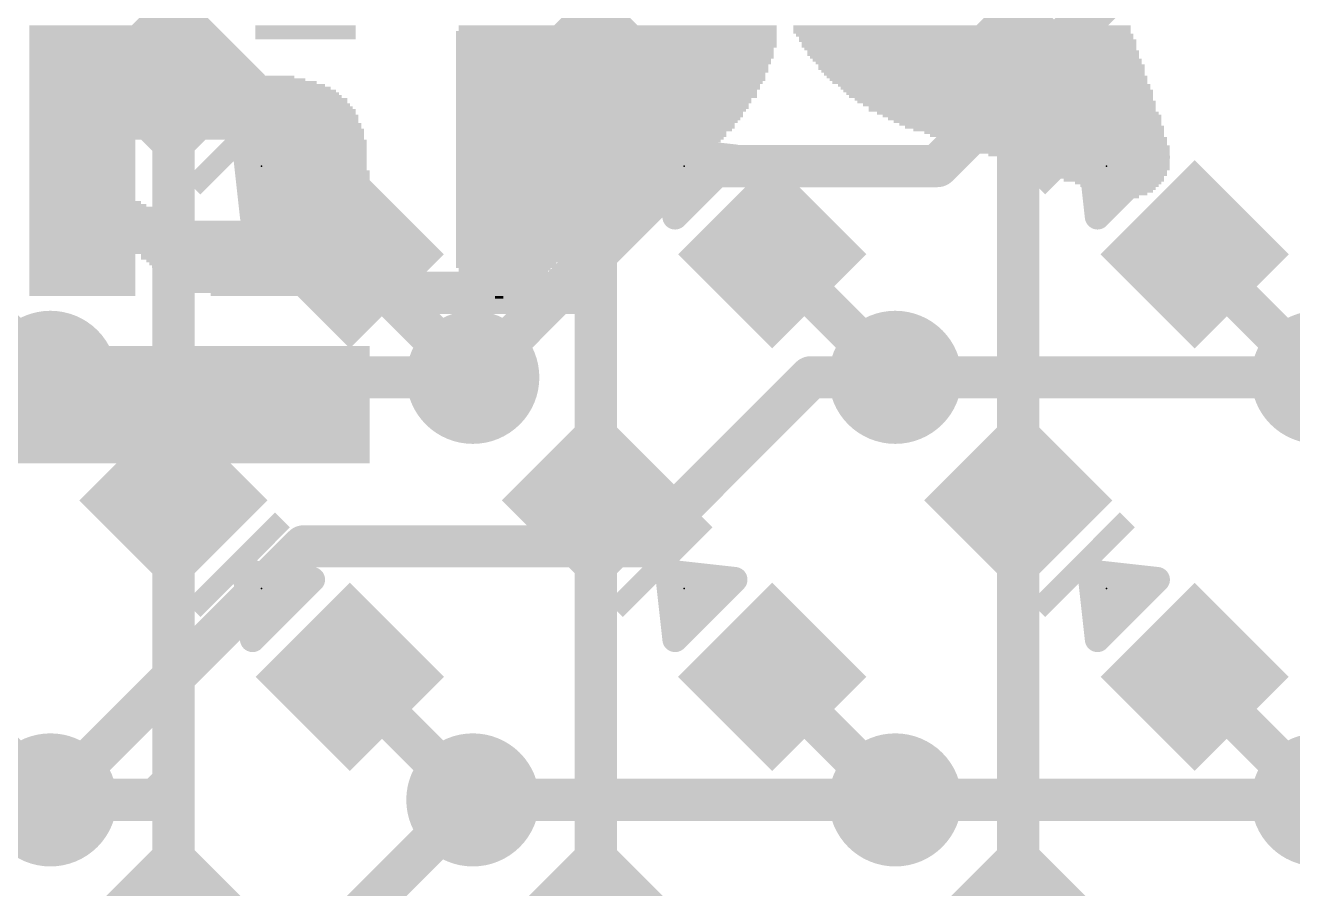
# Model space of a CAD drawing. Extents: x -6.7 to 59.9, y -5.3 to 30.3.
# Drawn here: x 38.97 to 46.59, y 9.88 to 15.07 of the extents above; entities that cross this region are included whole.
import ezdxf

# ---------------------------------------------------------------- set-up
doc = ezdxf.new("R2010")
doc.units = 0
for name, color, linetype in [('1', 12, 'CONTINUOUS'), ('16', 132, 'CONTINUOUS'), ('18', 110, 'CONTINUOUS'), ('21', 40, 'CONTINUOUS'), ('22', 6, 'CONTINUOUS'), ('23', 40, 'CONTINUOUS')]:
    doc.layers.add(name, color=color, linetype=linetype)

# ---------------------------------------------------------------- blocks, each defined once
blk = doc.blocks.new('RECT')
blk.add_solid([(-0.5, -0.5), (0.5, -0.5), (-0.5, 0.5), (0.5, 0.5)])
blk = doc.blocks.new('ROUNDV')
at = {"const_width": 0.5}
blk.add_lwpolyline([(0, -0.25, 1), (0, 0.25, 1), (0, -0.25)], format="xyb", dxfattribs=at)

msp = doc.modelspace()

# ---------------------------------------------------------------- linework, layer by layer
at = {"layer": '1', "const_width": 0.254}
for points in [[(39.8557, 17.2943), (39.8557, 14.7543)], [(42.3957, 17.2943), (42.3957, 14.7543)], [(44.9357, 16.256), (44.9357, 14.7543)], [(39.8557, 14.7543), (39.8557, 12.2143)], [(42.3957, 13.462), (42.3957, 14.7543)], [(44.9357, 14.7543), (44.9357, 12.2143)], [(38.3763, 13.6937), (39.116, 12.954)], [(40.9163, 13.6937), (41.148, 13.462)], [(40.9163, 13.6937), (41.656, 12.954)], [(43.4563, 13.6937), (44.196, 12.954)], [(46.736, 12.954), (45.9963, 13.6937)], [(41.148, 13.462), (42.3957, 13.462)], [(42.3957, 12.2143), (42.3957, 13.462)], [(39.8557, 12.2143), (39.8557, 10.5183)], [(42.3957, 9.6743), (42.3957, 12.2143)], [(44.9357, 9.6743), (44.9357, 12.2143)], [(38.3763, 11.1537), (39.116, 10.414)], [(40.9163, 11.1537), (41.656, 10.414)], [(43.4563, 11.1537), (44.196, 10.414)], [(45.9963, 11.1537), (46.736, 10.414)], [(39.8557, 10.5183), (39.7513, 10.414)], [(39.8557, 10.5183), (39.8557, 9.6743)], [(39.116, 10.414), (39.116, 10.414)], [(39.7513, 10.414), (39.116, 10.414)]]:
    msp.add_lwpolyline(points, dxfattribs=at)
at = {"layer": '1', "const_width": 0.127}
for points in [[(39.9192, 14.7543, 1), (39.7922, 14.7543)], [(42.4592, 14.7543, 1), (42.3322, 14.7543)], [(44.9992, 14.7543, 1), (44.8722, 14.7543)], [(39.7922, 14.7543, 1), (39.9192, 14.7543)], [(42.3322, 14.7543, 1), (42.4592, 14.7543)], [(44.8722, 14.7543, 1), (44.9992, 14.7543)], [(40.9612, 13.7386, 1), (40.8714, 13.6488)], [(40.9612, 13.7386, 1), (40.8714, 13.6488)], [(43.5012, 13.7386, 1), (43.4114, 13.6488)], [(46.0412, 13.7386, 1), (45.9514, 13.6488)], [(41.148, 13.5255, 1), (41.148, 13.3985)], [(41.1031, 13.4171, 1), (41.1929, 13.5069)], [(42.4592, 13.462, 1), (42.3322, 13.462)], [(42.3957, 13.3985, 1), (42.3957, 13.5255)], [(42.3322, 13.462, 1), (42.4592, 13.462)], [(39.0711, 12.9091, 1), (39.1609, 12.9989)], [(41.6111, 12.9091, 1), (41.7009, 12.9989)], [(44.1511, 12.9091, 1), (44.2409, 12.9989)], [(39.9192, 12.2143, 1), (39.7922, 12.2143)], [(39.7922, 12.2143, 1), (39.9192, 12.2143)], [(42.4592, 12.2143, 1), (42.3322, 12.2143)], [(42.3322, 12.2143, 1), (42.4592, 12.2143)], [(44.9992, 12.2143, 1), (44.8722, 12.2143)], [(44.8722, 12.2143, 1), (44.9992, 12.2143)], [(40.9612, 11.1986, 1), (40.8714, 11.1088)], [(43.5012, 11.1986, 1), (43.4114, 11.1088)], [(46.0412, 11.1986, 1), (45.9514, 11.1088)], [(39.9192, 10.5183, 1), (39.7922, 10.5183)], [(39.9006, 10.4734, 1), (39.8108, 10.5632)], [(39.116, 10.4775, 1), (39.116, 10.3505)], [(39.116, 10.4775, 1), (39.116, 10.3505)], [(39.0711, 10.3691, 1), (39.1609, 10.4589)], [(39.116, 10.3505, 1), (39.116, 10.4775)], [(39.7064, 10.4589, 1), (39.7962, 10.3691)], [(39.7513, 10.3505, 1), (39.7513, 10.4775)], [(39.7922, 10.5183, 1), (39.9192, 10.5183)], [(41.6111, 10.3691, 1), (41.7009, 10.4589)], [(44.1511, 10.3691, 1), (44.2409, 10.4589)]]:
    msp.add_lwpolyline(points, format="xyb", dxfattribs=at)
at = {"layer": '16', "const_width": 0.254}
for points in [[(45.72, 15.494), (44.45, 14.224)], [(42.926, 14.224), (41.656, 12.954)], [(44.45, 14.224), (42.926, 14.224)], [(39.116, 12.954), (36.576, 12.954)], [(41.656, 12.954), (39.116, 12.954)], [(43.688, 12.954), (42.672, 11.938)], [(44.196, 12.954), (43.688, 12.954)], [(44.196, 12.954), (46.736, 12.954)], [(40.64, 11.938), (39.116, 10.414)], [(42.672, 11.938), (40.64, 11.938)], [(39.116, 10.414), (36.576, 10.414)], [(40.64, 9.398), (41.656, 10.414)], [(41.656, 10.414), (44.196, 10.414)], [(44.196, 10.414), (46.736, 10.414)]]:
    msp.add_lwpolyline(points, dxfattribs=at)
at = {"layer": '16', "const_width": 0.127}
for points in [[(42.926, 14.2875, 1), (42.926, 14.1605)], [(42.9709, 14.1791, 1), (42.8811, 14.2689)], [(44.4051, 14.2689, 1), (44.4949, 14.1791)], [(44.45, 14.1605, 1), (44.45, 14.2875)], [(39.116, 13.0175, 1), (39.116, 12.8905)], [(39.116, 12.8905, 1), (39.116, 13.0175)], [(41.6111, 12.9989, 1), (41.7009, 12.9091)], [(41.656, 12.8905, 1), (41.656, 13.0175)], [(43.688, 13.0175, 1), (43.688, 12.8905)], [(43.7329, 12.9091, 1), (43.6431, 12.9989)], [(44.196, 13.0175, 1), (44.196, 12.8905)], [(44.196, 12.8905, 1), (44.196, 13.0175)], [(40.64, 12.0015, 1), (40.64, 11.8745)], [(40.6849, 11.8931, 1), (40.5951, 11.9829)], [(42.6271, 11.9829, 1), (42.7169, 11.8931)], [(42.672, 11.8745, 1), (42.672, 12.0015)], [(39.0711, 10.4589, 1), (39.1609, 10.3691)], [(39.116, 10.3505, 1), (39.116, 10.4775)], [(41.656, 10.4775, 1), (41.656, 10.3505)], [(41.7009, 10.3691, 1), (41.6111, 10.4589)], [(44.196, 10.4775, 1), (44.196, 10.3505)], [(44.196, 10.3505, 1), (44.196, 10.4775)]]:
    msp.add_lwpolyline(points, format="xyb", dxfattribs=at)
at = {"layer": '21', "const_width": 0.1524}
for points in [[(40.2872, 14.3228), (40.3321, 13.9187)], [(40.6913, 14.2779), (40.2872, 14.3228)], [(40.3321, 13.9187), (40.6913, 14.2779)], [(42.8272, 14.3228), (42.8721, 13.9187)], [(43.2313, 14.2779), (42.8272, 14.3228)], [(42.8721, 13.9187), (43.2313, 14.2779)], [(45.3672, 14.3228), (45.4121, 13.9187)], [(45.7713, 14.2779), (45.3672, 14.3228)], [(45.4121, 13.9187), (45.7713, 14.2779)], [(40.3038, 14.1732), (40.5866, 14.1732)], [(42.8438, 14.1732), (43.1266, 14.1732)], [(45.3838, 14.1732), (45.6666, 14.1732)], [(40.3208, 14.0208), (40.4342, 14.0208)], [(42.8608, 14.0208), (42.9742, 14.0208)], [(45.4008, 14.0208), (45.5142, 14.0208)], [(40.2872, 11.7828), (40.3321, 11.3787)], [(40.6913, 11.7379), (40.2872, 11.7828)], [(40.3321, 11.3787), (40.6913, 11.7379)], [(42.8272, 11.7828), (42.8721, 11.3787)], [(43.2313, 11.7379), (42.8272, 11.7828)], [(42.8721, 11.3787), (43.2313, 11.7379)], [(45.3672, 11.7828), (45.4121, 11.3787)], [(45.7713, 11.7379), (45.3672, 11.7828)], [(45.4121, 11.3787), (45.7713, 11.7379)], [(40.2925, 11.7348), (40.6882, 11.7348)], [(42.8325, 11.7348), (43.2282, 11.7348)], [(45.3725, 11.7348), (45.7682, 11.7348)], [(40.3095, 11.5824), (40.5358, 11.5824)], [(42.8495, 11.5824), (43.0758, 11.5824)], [(45.3895, 11.5824), (45.6158, 11.5824)], [(40.3264, 11.43), (40.3834, 11.43)], [(42.8664, 11.43), (42.9234, 11.43)], [(45.4064, 11.43), (45.4634, 11.43)]]:
    msp.add_lwpolyline(points, dxfattribs=at)
at = {"layer": '21', "const_width": 0.0762}
for points in [[(40.3251, 14.327, 1), (40.2493, 14.3186)], [(40.2914, 14.3606, 1), (40.283, 14.2849)], [(40.7183, 14.2509, 1), (40.6644, 14.3048)], [(40.6871, 14.24, 1), (40.6955, 14.3157)], [(42.8651, 14.327, 1), (42.7893, 14.3186)], [(42.8314, 14.3606, 1), (42.823, 14.2849)], [(43.2583, 14.2509, 1), (43.2044, 14.3048)], [(43.2271, 14.24, 1), (43.2355, 14.3157)], [(45.4051, 14.327, 1), (45.3293, 14.3186)], [(45.3714, 14.3606, 1), (45.363, 14.2849)], [(45.7983, 14.2509, 1), (45.7444, 14.3048)], [(45.7671, 14.24, 1), (45.7755, 14.3157)], [(40.3038, 14.2113, 1), (40.3038, 14.1351)], [(40.5866, 14.1351, 1), (40.5866, 14.2113)], [(42.8438, 14.2113, 1), (42.8438, 14.1351)], [(43.1266, 14.1351, 1), (43.1266, 14.2113)], [(45.3838, 14.2113, 1), (45.3838, 14.1351)], [(45.6666, 14.1351, 1), (45.6666, 14.2113)], [(40.3208, 14.0589, 1), (40.3208, 13.9827)], [(40.4342, 13.9827, 1), (40.4342, 14.0589)], [(42.8608, 14.0589, 1), (42.8608, 13.9827)], [(42.9742, 13.9827, 1), (42.9742, 14.0589)], [(45.4008, 14.0589, 1), (45.4008, 13.9827)], [(45.5142, 13.9827, 1), (45.5142, 14.0589)], [(40.3052, 13.9456, 1), (40.3591, 13.8917)], [(40.2942, 13.9145, 1), (40.37, 13.9229)], [(42.8452, 13.9456, 1), (42.8991, 13.8917)], [(42.8342, 13.9145, 1), (42.91, 13.9229)], [(45.3852, 13.9456, 1), (45.4391, 13.8917)], [(45.3742, 13.9145, 1), (45.45, 13.9229)], [(40.3251, 11.787, 1), (40.2493, 11.7786)], [(40.2914, 11.8206, 1), (40.283, 11.7449)], [(40.7183, 11.7109, 1), (40.6644, 11.7648)], [(40.6871, 11.7, 1), (40.6955, 11.7757)], [(42.8651, 11.787, 1), (42.7893, 11.7786)], [(42.8314, 11.8206, 1), (42.823, 11.7449)], [(43.2583, 11.7109, 1), (43.2044, 11.7648)], [(43.2271, 11.7, 1), (43.2355, 11.7757)], [(45.4051, 11.787, 1), (45.3293, 11.7786)], [(45.3714, 11.8206, 1), (45.363, 11.7449)], [(45.7983, 11.7109, 1), (45.7444, 11.7648)], [(45.7671, 11.7, 1), (45.7755, 11.7757)], [(40.2925, 11.7729, 1), (40.2925, 11.6967)], [(40.6882, 11.6967, 1), (40.6882, 11.7729)], [(42.8325, 11.7729, 1), (42.8325, 11.6967)], [(43.2282, 11.6967, 1), (43.2282, 11.7729)], [(45.3725, 11.7729, 1), (45.3725, 11.6967)], [(45.7682, 11.6967, 1), (45.7682, 11.7729)], [(40.3095, 11.6205, 1), (40.3095, 11.5443)], [(40.5358, 11.5443, 1), (40.5358, 11.6205)], [(42.8495, 11.6205, 1), (42.8495, 11.5443)], [(43.0758, 11.5443, 1), (43.0758, 11.6205)], [(45.3895, 11.6205, 1), (45.3895, 11.5443)], [(45.6158, 11.5443, 1), (45.6158, 11.6205)], [(40.3264, 11.4681, 1), (40.3264, 11.3919)], [(40.3052, 11.4056, 1), (40.3591, 11.3517)], [(40.3834, 11.3919, 1), (40.3834, 11.4681)], [(42.8664, 11.4681, 1), (42.8664, 11.3919)], [(42.8452, 11.4056, 1), (42.8991, 11.3517)], [(42.9234, 11.3919, 1), (42.9234, 11.4681)], [(45.4064, 11.4681, 1), (45.4064, 11.3919)], [(45.3852, 11.4056, 1), (45.4391, 11.3517)], [(45.4634, 11.3919, 1), (45.4634, 11.4681)], [(40.2942, 11.3745, 1), (40.37, 11.3829)], [(42.8342, 11.3745, 1), (42.91, 11.3829)], [(45.3742, 11.3745, 1), (45.45, 11.3829)]]:
    msp.add_lwpolyline(points, format="xyb", dxfattribs=at)
at = {"layer": '23'}
for p in [(40.386, 14.224), (42.926, 14.224), (45.466, 14.224), (40.386, 11.684), (42.926, 11.684), (45.466, 11.684)]:
    msp.add_point(p, dxfattribs=at)

# ---------------------------------------------------------------- block references
at = {"layer": '1', "xscale": 0.8, "yscale": 0.8, "rotation": 45}
for p in [(39.8557, 14.7543), (42.3957, 14.7543), (44.9357, 14.7543), (40.9163, 13.6937), (43.4563, 13.6937), (45.9963, 13.6937), (39.8557, 12.2143), (42.3957, 12.2143), (44.9357, 12.2143), (40.9163, 11.1537), (43.4563, 11.1537), (45.9963, 11.1537), (39.8557, 9.6743), (42.3957, 9.6743), (44.9357, 9.6743)]:
    msp.add_blockref('RECT', p, dxfattribs=at)
at = {"layer": '18', "xscale": 0.8001, "yscale": 0.8001}
for p in [(39.116, 12.954), (39.116, 12.954), (41.656, 12.954), (41.656, 12.954), (44.196, 12.954), (44.196, 12.954), (46.736, 12.954), (46.736, 12.954), (39.116, 10.414), (39.116, 10.414), (41.656, 10.414), (41.656, 10.414), (44.196, 10.414), (44.196, 10.414), (46.736, 10.414), (46.736, 10.414)]:
    msp.add_blockref('ROUNDV', p, dxfattribs=at)
at = {"layer": '21', "xscale": 0.762, "yscale": 0.127, "rotation": 45}
for p in [(40.2423, 14.3677), (42.7823, 14.3677), (45.3223, 14.3677), (40.2423, 11.8277), (42.7823, 11.8277), (45.3223, 11.8277)]:
    msp.add_blockref('RECT', p, dxfattribs=at)
at = {"layer": '22', "rotation": 180}
for p, xscale, yscale in [((39.3083, 15.0612), 0.637, 0.0168), ((39.3083, 15.0444), 0.637, 0.0168), ((39.3083, 15.0277), 0.637, 0.0167), ((39.3083, 15.0109), 0.637, 0.0168), ((40.6494, 15.0612), 0.6035, 0.0168), ((40.6494, 15.0444), 0.6035, 0.0168), ((40.6494, 15.0277), 0.6035, 0.0167), ((40.6494, 15.0109), 0.6035, 0.0168), ((42.5186, 15.0277), 1.9278, 0.0167), ((42.5186, 15.0109), 1.9278, 0.0168), ((42.5269, 15.0612), 1.9111, 0.0168), ((42.5269, 15.0444), 1.9111, 0.0168), ((44.5973, 15.0612), 2.0284, 0.0168), ((44.5973, 15.0444), 2.0284, 0.0168), ((44.5973, 15.0277), 2.0284, 0.0167), ((44.6141, 15.0109), 2.0284, 0.0168), ((39.3083, 14.9941), 0.637, 0.0168), ((39.3083, 14.9774), 0.637, 0.0167), ((39.3083, 14.9606), 0.637, 0.0168), ((39.3083, 14.9439), 0.637, 0.0167), ((39.3083, 14.9271), 0.637, 0.0168), ((40.6494, 14.9941), 0.6035, 0.0168), ((42.5186, 14.9941), 1.9278, 0.0168), ((42.5186, 14.9774), 1.9278, 0.0167), ((42.5186, 14.9606), 1.9278, 0.0168), ((42.5186, 14.9439), 1.9278, 0.0167), ((42.5102, 14.9271), 1.911, 0.0168), ((44.6225, 14.9941), 2.0117, 0.0168), ((44.6309, 14.9774), 2.0285, 0.0167), ((44.6393, 14.9606), 2.0117, 0.0168), ((44.6393, 14.9439), 2.0117, 0.0167), ((44.6476, 14.9271), 1.9949, 0.0168), ((39.3083, 14.9103), 0.637, 0.0168), ((39.3083, 14.8936), 0.637, 0.0167), ((39.3083, 14.8768), 0.637, 0.0168), ((39.3083, 14.86), 0.637, 0.0168), ((42.5102, 14.9103), 1.911, 0.0168), ((42.5102, 14.8936), 1.911, 0.0167), ((42.5102, 14.8768), 1.911, 0.0168), ((42.5019, 14.86), 1.8943, 0.0168), ((44.6643, 14.9103), 1.9949, 0.0168), ((44.6643, 14.8936), 1.9949, 0.0167), ((44.6728, 14.8768), 1.9781, 0.0168), ((44.6895, 14.86), 1.9782, 0.0168), ((39.3083, 14.8433), 0.637, 0.0167), ((39.3083, 14.8265), 0.637, 0.0168), ((39.3083, 14.8097), 0.637, 0.0168), ((39.3083, 14.793), 0.637, 0.0167), ((39.3083, 14.7762), 0.637, 0.0168), ((42.5019, 14.8433), 1.8943, 0.0167), ((42.4935, 14.8265), 1.8775, 0.0168), ((42.4935, 14.8097), 1.8775, 0.0168), ((42.4935, 14.793), 1.8775, 0.0167), ((42.4851, 14.7762), 1.8608, 0.0168), ((44.6979, 14.8433), 1.9614, 0.0167), ((44.7147, 14.8265), 1.9614, 0.0168), ((44.7147, 14.8097), 1.9614, 0.0168), ((44.7231, 14.793), 1.9447, 0.0167), ((44.7315, 14.7762), 1.9279, 0.0168), ((39.3083, 14.7595), 0.637, 0.0167), ((39.3083, 14.7427), 0.637, 0.0168), ((39.3083, 14.7259), 0.637, 0.0168), ((39.8783, 14.7092), 1.7769, 0.0167), ((40.2136, 14.7259), 1.0059, 0.0168), ((40.2471, 14.7427), 0.8047, 0.0168), ((40.2554, 14.7595), 0.6538, 0.0167), ((42.4851, 14.7595), 1.8608, 0.0167), ((42.4851, 14.7427), 1.8608, 0.0168), ((42.4767, 14.7259), 1.844, 0.0168), ((42.4683, 14.7092), 1.8272, 0.0167), ((44.7482, 14.7595), 1.9278, 0.0167), ((44.7566, 14.7427), 1.9111, 0.0168), ((44.7649, 14.7259), 1.8943, 0.0168), ((44.7901, 14.7092), 1.8776, 0.0167), ((39.8951, 14.6924), 1.8105, 0.0168), ((39.9118, 14.6756), 1.844, 0.0168), ((39.9202, 14.6589), 1.8608, 0.0167), ((39.9454, 14.6253), 1.9111, 0.0168), ((39.9286, 14.6421), 1.8775, 0.0168), ((42.4599, 14.6756), 1.8105, 0.0168), ((42.4599, 14.6589), 1.8105, 0.0167), ((42.4599, 14.6421), 1.8105, 0.0168), ((42.4683, 14.6924), 1.8272, 0.0168), ((42.4432, 14.6253), 1.7769, 0.0168), ((44.7985, 14.6924), 1.8608, 0.0168), ((44.8152, 14.6756), 1.8609, 0.0168), ((44.8237, 14.6589), 1.8441, 0.0167), ((44.8321, 14.6421), 1.8273, 0.0168), ((44.8488, 14.6253), 1.7938, 0.0168), ((39.9454, 14.6086), 1.9111, 0.0167), ((39.9537, 14.5918), 1.9278, 0.0168), ((39.9621, 14.575), 1.9446, 0.0168), ((39.9704, 14.5583), 1.9613, 0.0167), ((42.4432, 14.6086), 1.7769, 0.0167), ((42.4348, 14.5918), 1.7602, 0.0168), ((42.4348, 14.575), 1.7602, 0.0168), ((42.4264, 14.5583), 1.7434, 0.0167), ((44.8655, 14.6086), 1.7937, 0.0167), ((44.8823, 14.5918), 1.7602, 0.0168), ((44.8991, 14.575), 1.7267, 0.0168), ((44.8991, 14.5583), 1.7267, 0.0167), ((39.9704, 14.5415), 1.9613, 0.0168), ((39.9873, 14.4745), 1.9949, 0.0167), ((39.9789, 14.5248), 1.9781, 0.0167), ((39.9789, 14.508), 1.9781, 0.0168), ((39.9789, 14.4912), 1.9781, 0.0168), ((42.4096, 14.508), 1.7099, 0.0168), ((42.418, 14.5415), 1.7266, 0.0168), ((42.418, 14.5248), 1.7266, 0.0167), ((42.4013, 14.4912), 1.6931, 0.0168), ((42.3929, 14.4745), 1.6764, 0.0167), ((44.9326, 14.5415), 1.6932, 0.0168), ((44.9577, 14.5248), 1.6764, 0.0167), ((44.9745, 14.508), 1.6428, 0.0168), ((44.9913, 14.4912), 1.6093, 0.0168), ((45.008, 14.4745), 1.5758, 0.0167), ((39.9873, 14.4577), 1.9949, 0.0168), ((39.9956, 14.4409), 2.0116, 0.0168), ((39.9956, 14.4242), 2.0116, 0.0167), ((39.9956, 14.4074), 2.0116, 0.0168), ((42.3929, 14.4577), 1.6764, 0.0168), ((42.3845, 14.4409), 1.6596, 0.0168), ((42.3678, 14.4242), 1.6261, 0.0167), ((42.3678, 14.4074), 1.6261, 0.0168), ((45.0332, 14.4577), 1.559, 0.0168), ((45.0583, 14.4409), 1.5088, 0.0168), ((45.0919, 14.4242), 1.4417, 0.0167), ((45.1086, 14.4074), 1.4082, 0.0168), ((39.9956, 14.3906), 2.0116, 0.0168), ((39.3083, 14.3739), 0.637, 0.0167), ((39.3083, 14.3571), 0.637, 0.0168), ((39.3083, 14.3404), 0.637, 0.0167), ((39.3083, 14.3236), 0.637, 0.0168), ((40.6494, 14.3739), 0.7376, 0.0167), ((40.6662, 14.3571), 0.7041, 0.0168), ((40.6913, 14.3404), 0.6538, 0.0167), ((40.6997, 14.3236), 0.637, 0.0168), ((42.3593, 14.3906), 1.6093, 0.0168), ((42.351, 14.3739), 1.5925, 0.0167), ((42.3426, 14.3571), 1.5758, 0.0168), ((42.3342, 14.3404), 1.559, 0.0167), ((42.3175, 14.3236), 1.5255, 0.0168), ((45.1422, 14.3906), 1.3747, 0.0168), ((45.1757, 14.3739), 1.3076, 0.0167), ((45.1925, 14.3571), 1.2741, 0.0168), ((45.226, 14.3404), 1.2405, 0.0167), ((45.2595, 14.3236), 1.1734, 0.0168), ((39.3083, 14.3068), 0.637, 0.0168), ((39.3083, 14.2901), 0.637, 0.0167), ((39.3083, 14.2733), 0.637, 0.0168), ((39.3083, 14.2565), 0.637, 0.0168), ((40.7081, 14.3068), 0.6203, 0.0168), ((40.7081, 14.2901), 0.6203, 0.0167), ((40.7165, 14.2733), 0.6035, 0.0168), ((40.7165, 14.2565), 0.6035, 0.0168), ((42.3007, 14.2901), 1.4919, 0.0167), ((42.2923, 14.2733), 1.4752, 0.0168), ((42.2923, 14.2565), 1.4752, 0.0168), ((42.3175, 14.3068), 1.5255, 0.0168), ((45.2763, 14.3068), 1.1399, 0.0168), ((45.3014, 14.2901), 1.0896, 0.0167), ((45.3349, 14.2733), 1.0226, 0.0168), ((45.3517, 14.2565), 0.989, 0.0168), ((39.3083, 14.2398), 0.637, 0.0167), ((39.3083, 14.223), 0.637, 0.0168), ((39.3083, 14.2062), 0.637, 0.0168), ((39.3083, 14.1895), 0.637, 0.0167), ((39.3083, 14.1727), 0.637, 0.0168), ((40.7249, 14.1895), 0.6203, 0.0167), ((40.7249, 14.1727), 0.6203, 0.0168), ((40.7165, 14.2398), 0.6035, 0.0167), ((40.7165, 14.223), 0.6035, 0.0168), ((40.7165, 14.2062), 0.6035, 0.0168), ((42.2756, 14.2398), 1.4417, 0.0167), ((42.2504, 14.2062), 1.3914, 0.0168), ((42.242, 14.1895), 1.3746, 0.0167), ((42.2253, 14.1727), 1.3411, 0.0168), ((42.2672, 14.223), 1.4249, 0.0168), ((45.3769, 14.2398), 0.9387, 0.0167), ((45.4104, 14.223), 0.8717, 0.0168), ((45.4271, 14.2062), 0.8382, 0.0168), ((45.4439, 14.1895), 0.7712, 0.0167), ((45.4775, 14.1727), 0.7041, 0.0168), ((39.3083, 14.1559), 0.637, 0.0168), ((39.3083, 14.1392), 0.637, 0.0167), ((39.3083, 14.1224), 0.637, 0.0168), ((39.3083, 14.1057), 0.637, 0.0167), ((39.3083, 14.0889), 0.637, 0.0168), ((40.7249, 14.1559), 0.6203, 0.0168), ((40.7249, 14.1392), 0.6203, 0.0167), ((40.7249, 14.1224), 0.6203, 0.0168), ((40.7249, 14.1057), 0.6203, 0.0167), ((40.7249, 14.0889), 0.6203, 0.0168), ((42.2084, 14.1392), 1.3075, 0.0167), ((42.1917, 14.1224), 1.274, 0.0168), ((42.1917, 14.1057), 1.274, 0.0167), ((42.175, 14.0889), 1.2405, 0.0168), ((42.2169, 14.1559), 1.3243, 0.0168), ((45.4858, 14.1559), 0.6538, 0.0168), ((45.511, 14.1392), 0.6035, 0.0167), ((45.5361, 14.1224), 0.5196, 0.0168), ((45.5445, 14.1057), 0.4694, 0.0167), ((45.5696, 14.0889), 0.3856, 0.0168), ((39.3083, 14.0721), 0.637, 0.0168), ((39.3083, 14.0554), 0.637, 0.0167), ((39.3083, 14.0386), 0.637, 0.0168), ((39.3083, 14.0218), 0.637, 0.0168), ((40.7249, 14.0721), 0.6203, 0.0168), ((40.7249, 14.0554), 0.6203, 0.0167), ((40.7249, 14.0386), 0.6203, 0.0168), ((40.7249, 14.0218), 0.6203, 0.0168), ((42.1582, 14.0721), 1.207, 0.0168), ((42.1498, 14.0554), 1.1902, 0.0167), ((42.1414, 14.0386), 1.1734, 0.0168), ((42.1247, 14.0218), 1.1399, 0.0168), ((45.5948, 14.0721), 0.3018, 0.0168), ((45.5864, 14.0554), 0.2514, 0.0167), ((45.6031, 14.0386), 0.1173, 0.0168), ((39.3251, 14.0051), 0.6705, 0.0167), ((39.3418, 13.9883), 0.704, 0.0168), ((39.367, 13.9715), 0.7543, 0.0168), ((39.3754, 13.9548), 0.7711, 0.0167), ((39.4005, 13.938), 0.8214, 0.0168), ((40.7081, 13.938), 0.6538, 0.0168), ((40.7165, 13.9715), 0.6371, 0.0168), ((40.7165, 13.9548), 0.6371, 0.0167), ((40.7249, 14.0051), 0.6203, 0.0167), ((40.7249, 13.9883), 0.6203, 0.0168), ((42.0995, 13.9883), 1.0896, 0.0168), ((42.0911, 13.9715), 1.0728, 0.0168), ((42.0828, 13.9548), 1.0561, 0.0167), ((42.066, 13.938), 1.0226, 0.0168), ((42.1163, 14.0051), 1.1231, 0.0167), ((39.434, 13.9213), 0.8885, 0.0167), ((39.4676, 13.9045), 0.9555, 0.0168), ((40.004, 13.8877), 2.0284, 0.0168), ((40.004, 13.871), 2.0284, 0.0167), ((40.6662, 13.9045), 0.7041, 0.0168), ((40.6829, 13.9213), 0.6706, 0.0167), ((42.0576, 13.9213), 1.0058, 0.0167), ((42.0492, 13.9045), 0.989, 0.0168), ((42.0325, 13.8877), 0.9555, 0.0168), ((42.0241, 13.871), 0.9387, 0.0167), ((40.004, 13.8542), 2.0284, 0.0168), ((40.004, 13.8374), 2.0284, 0.0168), ((40.004, 13.8207), 2.0284, 0.0167), ((40.004, 13.8039), 2.0284, 0.0168), ((40.004, 13.7871), 2.0284, 0.0168), ((41.9905, 13.8207), 0.8717, 0.0167), ((42.0157, 13.8542), 0.922, 0.0168), ((41.9989, 13.8374), 0.8884, 0.0168), ((41.9822, 13.8039), 0.8549, 0.0168), ((41.9654, 13.7871), 0.8214, 0.0168), ((39.9956, 13.7704), 2.0116, 0.0167), ((39.9956, 13.7536), 2.0116, 0.0168), ((39.9956, 13.7368), 2.0116, 0.0168), ((39.9956, 13.7201), 2.0116, 0.0167), ((41.9319, 13.7368), 0.7543, 0.0168), ((41.9235, 13.7201), 0.7376, 0.0167), ((41.9487, 13.7704), 0.7879, 0.0167), ((41.9487, 13.7536), 0.7879, 0.0168), ((39.9956, 13.7033), 2.0116, 0.0168), ((39.3083, 13.6866), 0.637, 0.0167), ((39.3083, 13.6698), 0.637, 0.0168), ((39.3083, 13.653), 0.637, 0.0168), ((39.3083, 13.6363), 0.637, 0.0167), ((40.3225, 13.6866), 1.3244, 0.0167), ((40.3141, 13.6698), 1.3076, 0.0168), ((40.3309, 13.653), 1.2741, 0.0168), ((40.3309, 13.6363), 1.2405, 0.0167), ((41.8899, 13.6698), 0.6705, 0.0168), ((41.9151, 13.7033), 0.7208, 0.0168), ((41.8732, 13.653), 0.637, 0.0168), ((41.8565, 13.6363), 0.6035, 0.0167), ((41.8984, 13.6866), 0.6873, 0.0167), ((39.3083, 13.6195), 0.637, 0.0168), ((39.3083, 13.6027), 0.637, 0.0168), ((39.3083, 13.586), 0.637, 0.0167), ((39.3083, 13.5692), 0.637, 0.0168), ((40.3392, 13.6195), 1.2237, 0.0168), ((40.356, 13.6027), 1.1902, 0.0168), ((40.3477, 13.586), 1.1399, 0.0167), ((40.356, 13.5692), 1.1232, 0.0168), ((41.8565, 13.6195), 0.6035, 0.0168), ((41.8396, 13.586), 0.5365, 0.0167), ((41.848, 13.6027), 0.5532, 0.0168), ((41.8396, 13.5692), 0.5029, 0.0168), ((39.3083, 13.5524), 0.637, 0.0168), ((39.3083, 13.5357), 0.637, 0.0167), ((39.3083, 13.5189), 0.637, 0.0168), ((39.3083, 13.5022), 0.637, 0.0167), ((39.3083, 13.4854), 0.637, 0.0168), ((40.3645, 13.5524), 1.0729, 0.0168), ((40.3644, 13.5357), 1.0058, 0.0167), ((40.3728, 13.5189), 0.989, 0.0168), ((40.3728, 13.5022), 0.922, 0.0167), ((40.3728, 13.4854), 0.8214, 0.0168), ((41.8229, 13.5524), 0.4694, 0.0168), ((41.8229, 13.5357), 0.4359, 0.0167), ((41.8061, 13.5189), 0.4024, 0.0168), ((41.8145, 13.5022), 0.352, 0.0167), ((41.8061, 13.4854), 0.3018, 0.0168), ((39.3083, 13.4686), 0.637, 0.0168), ((39.3083, 13.4519), 0.637, 0.0167), ((40.3728, 13.4686), 0.7879, 0.0168), ((40.3728, 13.4519), 0.5868, 0.0167), ((41.8061, 13.4686), 0.2682, 0.0168), ((41.8061, 13.4519), 0.2012, 0.0167), ((41.8145, 13.4351), 0.0503, 0.0168), ((34.036, 13.1333), 13.998, 0.0168), ((34.036, 13.1166), 13.998, 0.0167), ((34.036, 13.0998), 13.998, 0.0168), ((34.036, 13.0831), 13.998, 0.0167), ((34.036, 13.0663), 13.998, 0.0168), ((34.036, 13.0495), 13.998, 0.0168), ((37.6151, 13.0328), 6.8397, 0.0167), ((37.6151, 13.016), 6.8397, 0.0168), ((37.6151, 12.9992), 6.8397, 0.0168), ((37.6151, 12.9825), 6.8397, 0.0167), ((37.6151, 12.9657), 6.8397, 0.0168), ((37.6151, 12.9489), 6.8397, 0.0168), ((37.6151, 12.9322), 6.8397, 0.0167), ((37.6151, 12.9154), 6.8397, 0.0168), ((37.6151, 12.8986), 6.8397, 0.0168), ((37.6151, 12.8819), 6.8397, 0.0167), ((37.6151, 12.8651), 6.8397, 0.0168), ((37.6151, 12.8483), 6.8397, 0.0167), ((37.6151, 12.8316), 6.8397, 0.0168), ((37.6151, 12.8148), 6.8397, 0.0168), ((37.6151, 12.798), 6.8397, 0.0167), ((37.6151, 12.7813), 6.8397, 0.0168), ((37.6151, 12.7645), 6.8397, 0.0168), ((37.6151, 12.7477), 6.8397, 0.0167), ((37.6151, 12.731), 6.8397, 0.0168), ((37.6151, 12.7142), 6.8397, 0.0168), ((37.6151, 12.6974), 6.8397, 0.0167), ((37.6151, 12.6807), 6.8397, 0.0168), ((37.6151, 12.6639), 6.8397, 0.0167), ((37.6151, 12.6472), 6.8397, 0.0168), ((37.6151, 12.6304), 6.8397, 0.0168), ((37.6151, 12.6136), 6.8397, 0.0167), ((37.6151, 12.5969), 6.8397, 0.0168), ((37.6151, 12.5801), 6.8397, 0.0168), ((37.6151, 12.5633), 6.8397, 0.0167), ((37.6151, 12.5466), 6.8397, 0.0168), ((37.6151, 12.5298), 6.8397, 0.0168), ((37.6151, 12.513), 6.8397, 0.0167), ((37.6151, 12.4963), 6.8397, 0.0168), ((37.6151, 12.4795), 6.8397, 0.0168), ((37.6151, 12.4627), 6.8397, 0.0167), ((37.6151, 12.446), 6.8397, 0.0168)]:
    msp.add_blockref('RECT', p, dxfattribs=dict(at, xscale=xscale, yscale=yscale))

doc.saveas('drawing.dxf')
